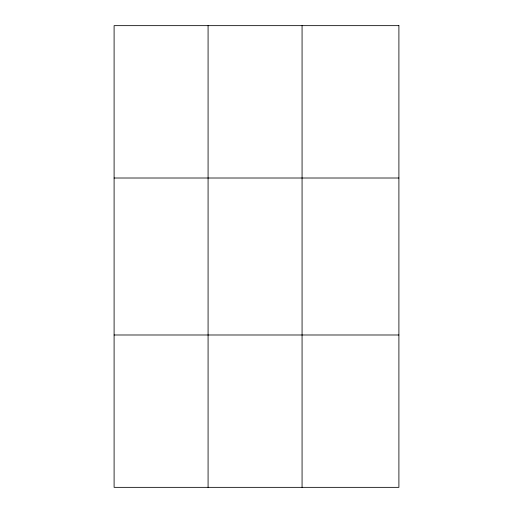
<?xml version="1.0" encoding="UTF-8"?>
<svg xmlns="http://www.w3.org/2000/svg" width="513" height="513" viewBox="0 0 513 513"><rect width="100%" height="100%" fill="white"/><g stroke="black" fill="none" stroke-linecap="round" stroke-linejoin="round"><path stroke-width="0.77" d="M208.079 487.35L208.079 25.65M302.067 487.35L302.067 25.65M114.098 178.011L398.902 178.011M114.098 334.989L398.902 334.989M398.902 25.65L398.902 487.35L114.098 487.35L114.098 25.65L398.902 25.65"/></g></svg>
